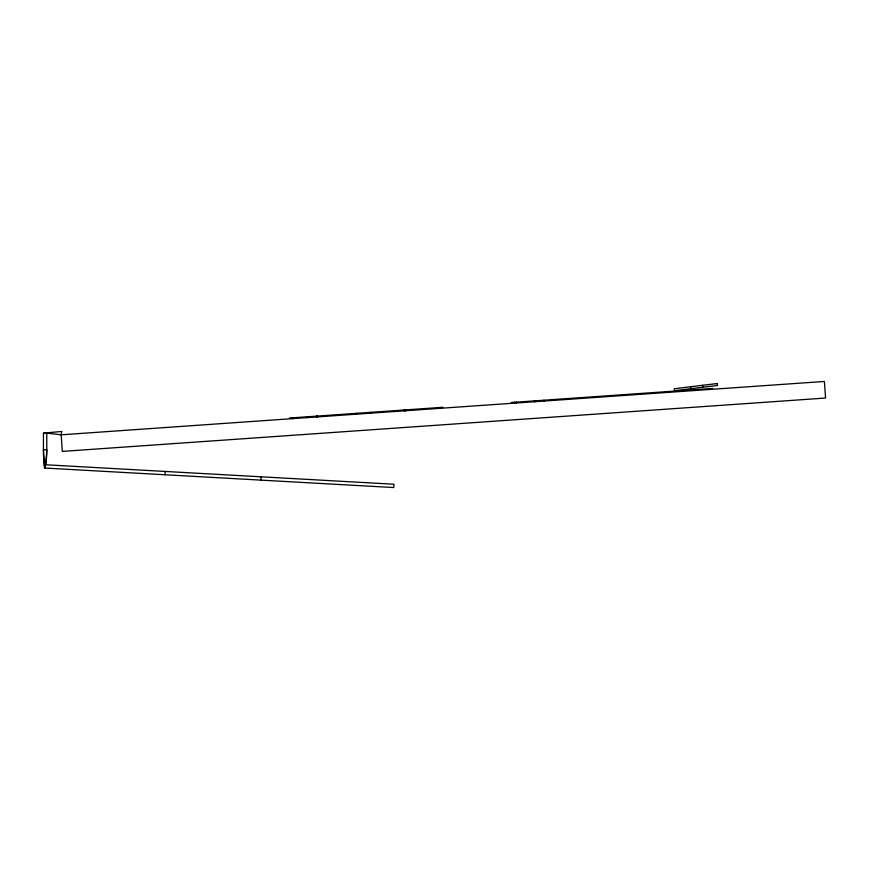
<?xml version="1.0" encoding="UTF-8"?>
<svg xmlns="http://www.w3.org/2000/svg" width="869" height="869" viewBox="0 0 869 869"><rect width="100%" height="100%" fill="white"/><g stroke="black" fill="none" stroke-linecap="round" stroke-linejoin="round"><path stroke-width="1.3" d="M45.025 468.054L45.21 464.741A15.859 0.815 -87.3 0 0 46.774 449.762L43.45 449.762L44.449 468.022L393.755 487.552L393.939 484.229L45.21 464.741A15.892 1.065 -87.4 0 0 46.774 454.074L46.774 433.131L43.45 433.131L43.45 454.074A17.543 0.988 87.3 0 0 44.732 467.185M165.023 474.767L165.208 471.443M260.906 480.122L261.091 476.809M43.45 433.131L61.742 431.469L61.167 434.815L62.329 451.402L825.55 398.035L824.388 381.448L61.167 434.815L46.774 433.131M289.442 418.022L442.94 407.289M511.32 402.499L712.754 388.421M702.619 385.304L702.847 387.248M690.638 386.748L690.877 388.704M708.746 388.704L708.8 389.529M543.983 400.218L544.037 401.054M535.065 400.848L535.119 401.674M534.381 400.891L534.435 401.717M516.534 402.141L516.523 402.977M514.872 402.26L514.926 403.086M514.72 402.271L514.785 403.097M441.485 407.387L441.539 408.213M439.866 407.496L439.92 408.332M411.939 409.451L412.004 410.287M410.537 409.549L410.592 410.385M405.671 409.896L405.736 410.722M405.247 409.918L405.302 410.755M404.802 409.951L404.856 410.787M404.009 410.005L403.987 410.841M395.308 410.613L395.373 411.45M393.853 411.548L393.798 410.722L393.776 411.558M371.378 412.286L371.432 413.123M369.705 412.406L369.759 413.231M366.349 412.645L366.414 413.47M356.594 413.318L356.659 414.155M317.207 416.077L317.261 416.903M316.772 416.11L316.837 416.935M307.789 416.74L307.843 417.565M307.268 416.772L307.333 417.598M293.125 417.761L293.179 418.586M291.984 417.837L292.038 418.673M717.24 383.533L674.214 388.736L674.442 390.692L717.479 385.478L717.24 383.533"/></g></svg>
